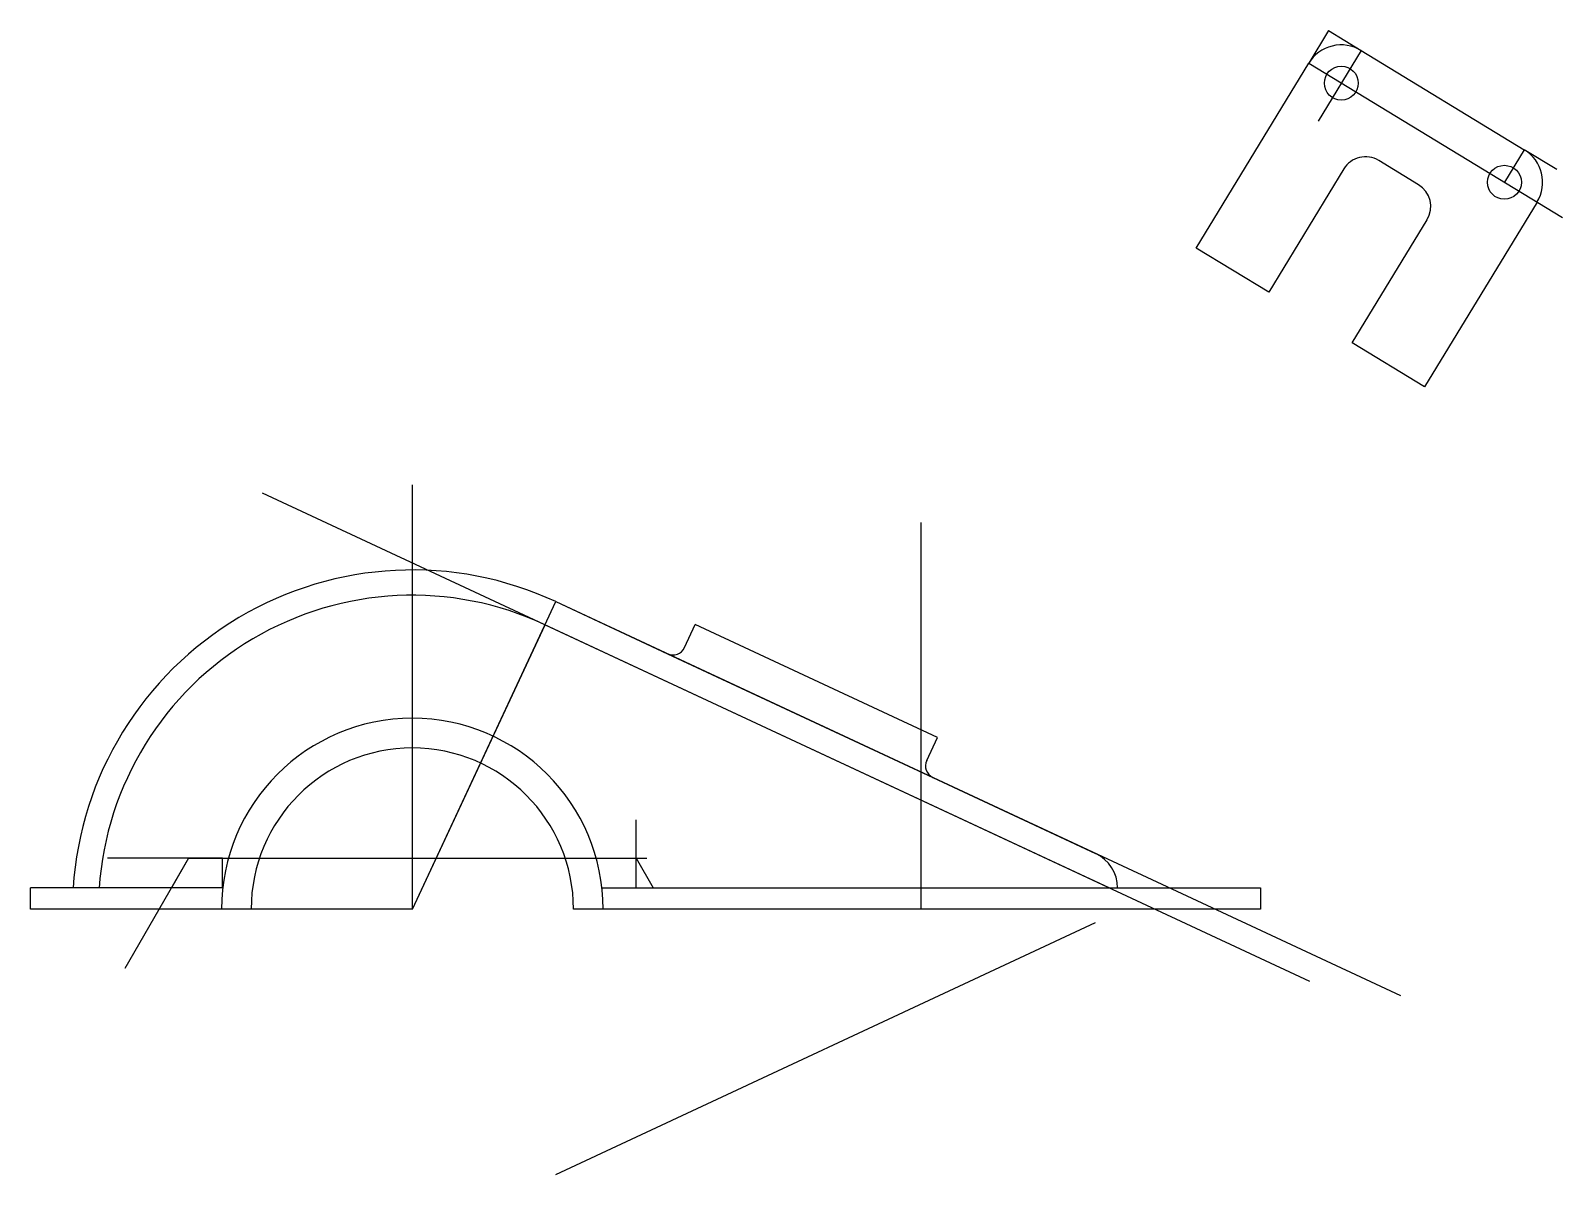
# Model space of a CAD drawing. Header units: inches. Extents: x -152 to 209, y -125 to 145.
import ezdxf

# ---------------------------------------------------------------- set-up
doc = ezdxf.new("R2010")
doc.units = ezdxf.units.IN
doc.header["$MEASUREMENT"] = 0
for name, color, linetype in [('Layer1', 3, 'Continuous'), ('Layer2', 5, 'Continuous'), ('Layer3', 6, 'Continuous')]:
    doc.layers.add(name, color=color, linetype=linetype)

msp = doc.modelspace()

# ---------------------------------------------------------------- linework, layer by layer
for p, q in [((161.81, 140.04), (200.26, 116.65)), ((122.94, 93.46), (149.45, 137.03)), ((157.7, 112.11), (140.03, 83.06)), ((175.34, 108.4), (165.94, 114.12)), ((203.27, 104.29), (176.76, 60.72)), ((159.68, 71.11), (177.35, 100.16)), ((140.03, 83.06), (122.94, 93.46)), ((176.76, 60.72), (159.68, 71.11)), ((-28.09, 10.12), (-1.71, -2.18)), ((-30.62, 4.68), (102.48, -57.38)), ((2.27, -0.73), (4.81, 4.71)), ((61.91, -21.91), (4.81, 4.71)), ((-1.71, -2.18), (60.82, -31.34)), ((59.37, -27.35), (61.91, -21.91)), ((60.82, -31.34), (99.18, -49.23)), ((-114.66, -50.38), (-118.7, -57.38)), ((-114.66, -50.38), (-105.27, -50.38)), ((-18.53, -50.38), (-9.13, -50.38)), ((-9.13, -50.38), (-5.09, -57.38)), ((-151.9, -62.38), (-151.9, -57.38)), ((-106.62, -57.38), (-151.9, -57.38)), ((-17.18, -57.38), (138.1, -57.38)), ((138.1, -57.38), (138.1, -62.38)), ((-99.9, -62.38), (-151.9, -62.38)), ((138.1, -62.38), (-23.9, -62.38))]:
    msp.add_line(p, q)
for centre in [(157.13, 132.35), (195.58, 108.97)]:
    msp.add_circle(centre, 4)
for centre, radius, start, end in [((157.13, 132.35), 9, 58.6868, 148.6868), ((195.58, 108.97), 9, 328.6868, 58.6868), ((162.82, 108.99), 6, 58.6868, 148.6868), ((172.22, 103.28), 6, 328.6868, 58.6868), ((-61.88, -62.59), 80.18, 65.0717, 176.2758), ((-61.9, -62.38), 74, 65, 176.1345), ((-0.44, 0.54), 3, 245, 335), ((-61.9, -62.38), 45, 0, 180), ((-61.9, -62.38), 38, 0, 180), ((62.09, -28.62), 3, 155, 245), ((95.38, -57.38), 9, 360, 65)]:
    msp.add_arc(centre, radius, start, end)
at = {"layer": 'Layer1'}
for p, q in [((154.12, 144.72), (149.45, 137.03)), ((154.12, 144.72), (161.81, 140.04)), ((161.81, 140.04), (151.68, 123.38)), ((149.45, 137.03), (209.25, 100.65)), ((200.26, 116.65), (195.58, 108.97)), ((207.95, 111.98), (200.26, 116.65)), ((-61.9, -62.38), (-61.9, 37.62)), ((-97.34, 35.79), (149.66, -79.38)), ((-61.9, -62.38), (-30.62, 4.68)), ((-9.13, -57.38), (-9.13, -41.29)), ((-106.62, -50.38), (-133.8, -50.38)), ((-114.66, -50.38), (-129.66, -76.36)), ((-106.62, -50.38), (-110.62, -50.38)), ((-106.62, -57.38), (-106.62, -50.38)), ((-106.62, -50.38), (-6.62, -50.38)), ((-17.18, -57.38), (-10.18, -57.38)), ((-61.9, -62.38), (-135.9, -62.38))]:
    msp.add_line(p, q, dxfattribs=at)
at = {"layer": 'Layer2'}
for p, q in [((-61.9, -62.38), (-28.09, 10.12)), ((-28.09, 10.12), (171.06, -82.74)), ((-61.9, -62.38), (-141.9, -62.38)), ((-28.09, -124.89), (99.18, -65.54))]:
    msp.add_line(p, q, dxfattribs=at)
at = {"layer": 'Layer3'}
for p, q in [((58.1, -62.38), (58.1, 28.81)), ((138.1, -62.38), (58.1, -62.38))]:
    msp.add_line(p, q, dxfattribs=at)

doc.saveas('drawing.dxf')
